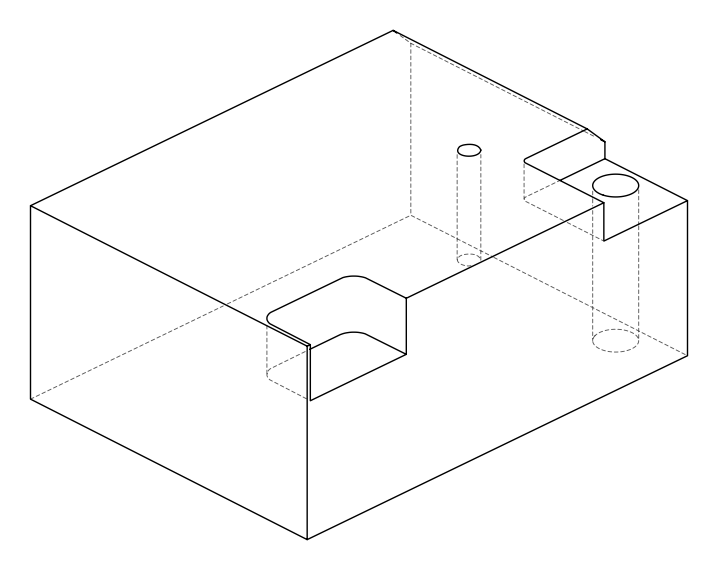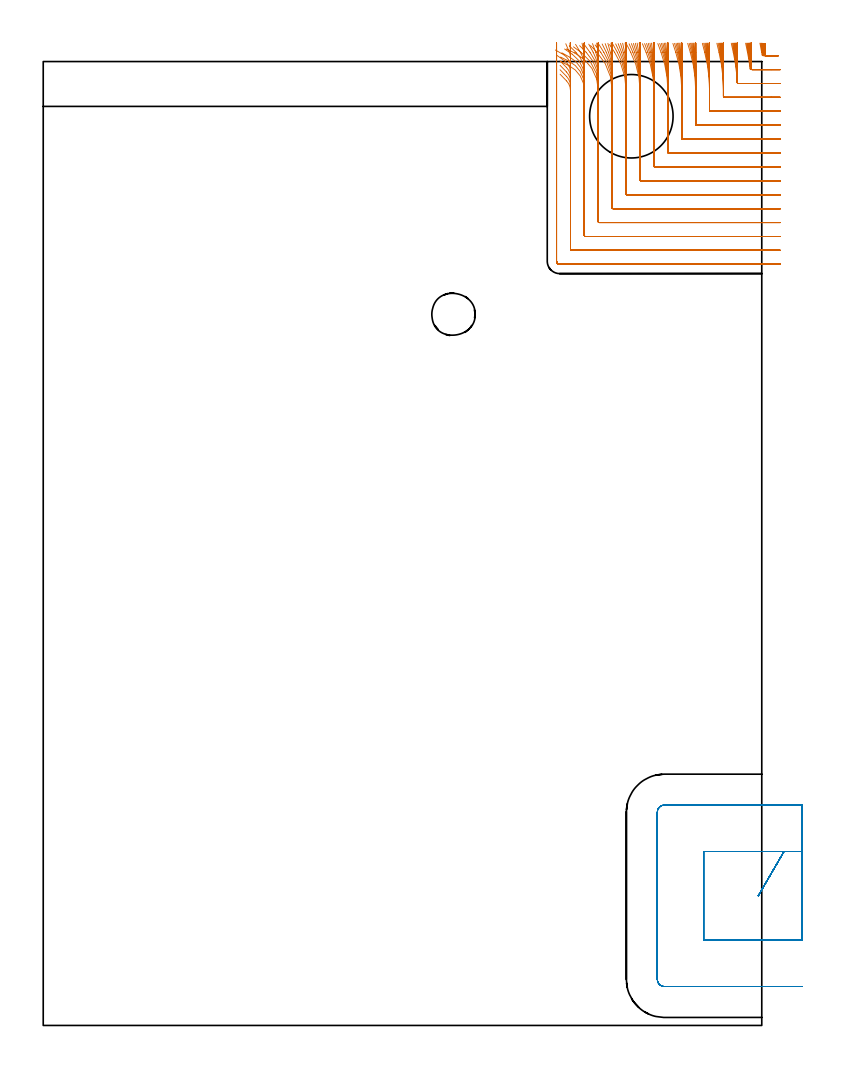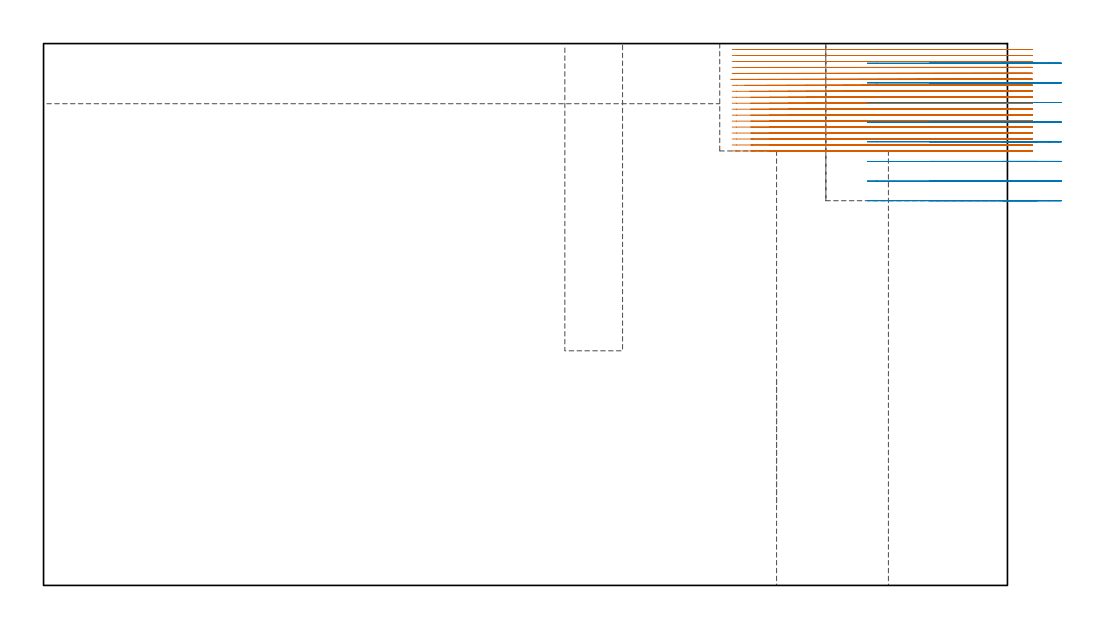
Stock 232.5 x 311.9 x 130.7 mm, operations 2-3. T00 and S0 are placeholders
(PLAN: 6 operations, 5 tool changes, 67 min)
(1 AREA_MILL | FG_CHAMFER_SURFACE | UGT0205_001 | 8.02 min | 17895 mm3)
(2 MILL_CORNER_NOTCH_RECTANGULAR | CORNER_NOTCH_RECTANGULAR | NXT0201_008 | Follow Part, ap 1.5, ae 75% | 50.32 min | 122480 mm3)
(3 MILL_SLOT | SLOT_PARTIAL_RECTANGULAR | UGT0201_094 | Follow Part, ap 5, ae 75% | 6.04 min | 128202 mm3)
(4 MILL_BLIND_HOLE_FROM_SOLID_MATERIAL | STEP1POCKET | NXT0201_010 | Spiral | 1.83 min | 11246 mm3)
(5 BORE_BLIND_HOLE | STEP1POCKET | UGT0332_073 | 0.31 min | 0 mm3)
(6 INDEXABLE_INSERT_DRILL_THROUGH_HOLE_FROM_SOLID | STEP1HOLE | NXT0302_025 | 0.44 min | 59975 mm3)
(TOOL UGT0205_001 | Chamfer Mill 20 x 3 x 45 deg. | D20 FL50 Z2)
(TOOL NXT0201_008 | ENDMILL 6mm [2P460-0600-NA 1630] | D6 FL26 Z6)
(TOOL UGT0201_094 | End mill 20 mm | D20 FL38 Z4)
(TOOL NXT0201_010 | ENDMILL 10mm [2P460-1000-NA 1630] | D10 FL30 Z6)
(TOOL UGT0332_073 | 13.8 mm Rough Boring Bar | D13.8)
(TOOL NXT0302_025 | Index. Insert Drill 27mm [880-D2700L32-05] | D27 PA176 FL135 Z2)
(OP 2 MILL_CORNER_NOTCH_RECTANGULAR)
G17 G21 G94 G90
T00 M6
G54
G17 G0 G90 X231.904 Y317.849 S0 M3
G43 Z140.7 H1
Z129.261
G94 G1 X232.454 Y314.9 F250.
G2 X232.608 Y314.045 R67.5
G3 X232.899 Y313.8 R0.3
G1 X234.822
X237.822
G0 Z140.7
X227.281 Y317.841
Z129.261
G1 X227.871 Y314.9
G2 X228.705 Y309.562 R63. F500.
G3 X228.998 Y309.3 R0.3
G1 X235.5
X238.5 F250.
G0 Z140.7
X222.639 Y317.832
Z129.261
G1 X223.274 Y314.9
G2 X224.544 Y305.083 R58.5 F500.
G3 X224.839 Y304.8 R0.3
G1 X235.5
X238.5 F250.
G0 Z140.7
X217.972 Y317.82
Z129.261
G1 X218.66 Y314.9
G2 X220.1 Y302.515 R54. F500.
G1 Y300.596
G3 X220.396 Y300.3 R0.3
G1 X235.5
X238.5 F250.
G0 Z140.7
X213.275 Y317.805
Z129.261
G1 X214.026 Y314.9
G2 X215.6 Y302.515 R49.5 F500.
G1 Y296.096
G3 X215.896 Y295.8 R0.3
G1 X235.5
X238.5 F250.
G0 Z140.7
X208.536 Y317.784
Z129.261
G1 X209.362 Y314.9
G2 X211.1 Y302.515 R45. F500.
G1 Y291.597
G3 X211.397 Y291.3 R0.3
G1 X235.5
X238.5 F250.
G0 Z140.7
X203.742 Y317.756
Z129.261
G1 X204.66 Y314.9
G2 X206.6 Y302.515 R40.5 F500.
G1 Y287.097
G3 X206.897 Y286.8 R0.3
G1 X235.5
X238.5 F250.
G0 Z140.7
X198.87 Y317.717
Z129.261
G1 X199.902 Y314.9
G2 X202.1 Y302.515 R36. F500.
G1 Y282.597
G3 X202.397 Y282.3 R0.3
G1 X235.5
X238.5 F250.
G0 Z140.7
X193.883 Y317.658
Z129.261
G1 X195.063 Y314.9
G2 X197.6 Y302.515 R31.5 F500.
G1 Y278.097
G3 X197.897 Y277.8 R0.3
G1 X235.5
X238.5 F250.
G0 Z140.7
X188.716 Y317.566
Z129.261
G1 X190.092 Y314.9
G2 X193.1 Y302.515 R27. F500.
G1 Y273.597
G3 X193.397 Y273.3 R0.3
G1 X235.5
X238.5 F250.
G0 Z140.7
X183.233 Y317.405
Z129.261
G1 X184.884 Y314.9
G2 X188.6 Y302.515 R22.5 F500.
G1 Y269.097
G3 X188.897 Y268.8 R0.3
G1 X235.5
X238.5 F250.
G0 Z140.7
X177.097 Y317.077
Z129.261
G1 X179.162 Y314.9
G2 X184.1 Y302.515 R18. F500.
G1 Y264.597
G3 X184.397 Y264.3 R0.3
G1 X235.5
X238.5 F250.
G0 Z140.7
X169.259 Y315.978
Z129.261
G1 X171.962 Y314.676
G2 X179.6 Y302.515 R13.5 F500.
G1 Y260.098
G3 X179.898 Y259.8 R0.3
G1 X235.5
X238.5 F250.
G0 Z140.7
X167.413 Y311.91
Z129.261
G1 X170.1 Y310.577
G2 X175.1 Y302.515 R9. F500.
G1 Y255.598
G3 X175.398 Y255.3 R0.3
G1 X235.5
X238.5 F250.
G0 Z140.7
X167.24 Y307.802
Z129.261
G1 X169.329 Y305.649
G2 X170.6 Y302.515 R4.5 F500.
G1 Y251.098
G3 X170.898 Y250.8 R0.3
G1 X235.5
X238.5 F250.
G0 Z140.7
X166.1 Y305.515
Z129.261
G1 Y302.515
Y247.3 F500.
G3 X167.1 Y246.3 R1.
G1 X235.5
X238.5 F250.
G0 Z140.7
X232.222 Y317.853
Z127.822
G1 X232.708 Y314.893
G2 X232.841 Y314.051 R67.5
G3 X233.133 Y313.8 R0.3
G1 X234.822
X237.822
G0 Z140.7
X227.621 Y317.854
Z127.822
G1 X228.142 Y314.9
G2 X228.85 Y309.569 R63. F500.
G3 X229.144 Y309.3 R0.3
G1 X235.5
X238.5 F250.
G0 Z140.7
X223.006 Y317.847
Z127.822
G1 X223.567 Y314.9
G2 X224.589 Y305.09 R58.5 F500.
G3 X224.885 Y304.8 R0.3
G1 X235.5
X238.5 F250.
G0 Z140.7
X218.372 Y317.838
Z127.822
G1 X218.98 Y314.9
G2 X220.1 Y303.957 R54. F500.
G1 Y300.596
G3 X220.396 Y300.3 R0.3
G1 X235.5
X238.5 F250.
G0 Z140.7
X213.712 Y317.826
Z127.822
G1 X214.375 Y314.9
G2 X215.6 Y303.957 R49.5 F500.
G1 Y296.096
G3 X215.896 Y295.8 R0.3
G1 X235.5
X238.5 F250.
G0 Z140.7
X209.02 Y317.81
Z127.822
G1 X209.749 Y314.9
G2 X211.1 Y303.957 R45. F500.
G1 Y291.597
G3 X211.397 Y291.3 R0.3
G1 X235.5
X238.5 F250.
G0 Z140.7
X204.283 Y317.788
Z127.822
G1 X205.094 Y314.9
G2 X206.6 Y303.957 R40.5 F500.
G1 Y287.097
G3 X206.897 Y286.8 R0.3
G1 X235.5
X238.5 F250.
G0 Z140.7
X199.485 Y317.758
Z127.822
G1 X200.397 Y314.9
G2 X202.1 Y303.957 R36. F500.
G1 Y282.597
G3 X202.397 Y282.3 R0.3
G1 X235.5
X238.5 F250.
G0 Z140.7
X194.596 Y317.713
Z127.822
G1 X195.638 Y314.9
G2 X197.6 Y303.957 R31.5 F500.
G1 Y278.097
G3 X197.897 Y277.8 R0.3
G1 X235.5
X238.5 F250.
G0 Z140.7
X189.567 Y317.643
Z127.822
G1 X190.783 Y314.9
G2 X193.1 Y303.957 R27. F500.
G1 Y273.597
G3 X193.397 Y273.3 R0.3
G1 X235.5
X238.5 F250.
G0 Z140.7
X184.301 Y317.521
Z127.822
G1 X185.76 Y314.9
G2 X188.6 Y303.957 R22.5 F500.
G1 Y269.097
G3 X188.897 Y268.8 R0.3
G1 X235.5
X238.5 F250.
G0 Z140.7
X178.568 Y317.282
Z127.822
G1 X180.392 Y314.9
G2 X184.1 Y303.957 R18. F500.
G1 Y264.597
G3 X184.397 Y264.3 R0.3
G1 X235.5
X238.5 F250.
G0 Z140.7
X171.574 Y316.657
Z127.822
G1 X174.006 Y314.9
G2 X179.6 Y303.957 R13.5 F500.
G1 Y260.098
G3 X179.898 Y259.8 R0.3
G1 X235.5
X238.5 F250.
G0 Z140.7
X167.415 Y313.352
Z127.822
G1 X170.102 Y312.018
G2 X175.1 Y303.957 R9. F500.
G1 Y255.598
G3 X175.398 Y255.3 R0.3
G1 X235.5
X238.5 F250.
G0 Z140.7
X167.238 Y309.244
Z127.822
G1 X169.328 Y307.092
G2 X170.6 Y303.957 R4.5 F500.
G1 Y251.098
G3 X170.898 Y250.8 R0.3
G1 X235.5
X238.5 F250.
G0 Z140.7
X166.1 Y306.957
Z127.822
G1 Y303.957
Y247.3 F500.
G3 X167.1 Y246.3 R1.
G1 X235.5
X238.5 F250.
G0 Z140.7
X232.511 Y317.839
Z126.383
G1 X232.932 Y314.869
G2 X233.042 Y314.057 R67.5
G3 X233.334 Y313.8 R0.3
G1 X234.822
X237.822
G0 Z140.7
X227.926 Y317.866
Z126.383
G1 X228.379 Y314.9
G2 X228.961 Y309.576 R63. F500.
G3 X229.256 Y309.3 R0.3
G1 X235.5
X238.5 F250.
G0 Z140.7
X223.335 Y317.86
Z126.383
G1 X223.822 Y314.9
G2 X224.6 Y305.393 R58.5 F500.
G1 Y305.096
G3 X224.896 Y304.8 R0.3
G1 X235.5
X238.5 F250.
G0 Z140.7
X218.728 Y317.853
Z126.383
G1 X219.257 Y314.9
G2 X220.1 Y305.393 R54. F500.
G1 Y300.596
G3 X220.396 Y300.3 R0.3
G1 X235.5
X238.5 F250.
G0 Z140.7
X214.102 Y317.844
Z126.383
G1 X214.679 Y314.9
G2 X215.6 Y305.393 R49.5 F500.
G1 Y296.096
G3 X215.896 Y295.8 R0.3
G1 X235.5
X238.5 F250.
G0 Z140.7
X209.451 Y317.832
Z126.383
G1 X210.084 Y314.9
G2 X211.1 Y305.393 R45. F500.
G1 Y291.597
G3 X211.397 Y291.3 R0.3
G1 X235.5
X238.5 F250.
G0 Z140.7
X204.764 Y317.816
Z126.383
G1 X205.468 Y314.9
G2 X206.6 Y305.393 R40.5 F500.
G1 Y287.097
G3 X206.897 Y286.8 R0.3
G1 X235.5
X238.5 F250.
G0 Z140.7
X200.03 Y317.794
Z126.383
G1 X200.822 Y314.9
G2 X202.1 Y305.393 R36. F500.
G1 Y282.597
G3 X202.397 Y282.3 R0.3
G1 X235.5
X238.5 F250.
G0 Z140.7
X195.226 Y317.76
Z126.383
G1 X196.131 Y314.9
G2 X197.6 Y305.393 R31.5 F500.
G1 Y278.097
G3 X197.897 Y277.8 R0.3
G1 X235.5
X238.5 F250.
G0 Z140.7
X190.315 Y317.708
Z126.383
G1 X191.371 Y314.9
G2 X193.1 Y305.393 R27. F500.
G1 Y273.597
G3 X193.397 Y273.3 R0.3
G1 X235.5
X238.5 F250.
G0 Z140.7
X185.225 Y317.619
Z126.383
G1 X186.493 Y314.9
G2 X188.6 Y305.393 R22.5 F500.
G1 Y269.097
G3 X188.897 Y268.8 R0.3
G1 X235.5
X238.5 F250.
G0 Z140.7
X179.8 Y317.447
Z126.383
G1 X181.385 Y314.9
G2 X184.1 Y305.393 R18. F500.
G1 Y264.597
G3 X184.397 Y264.3 R0.3
G1 X235.5
X238.5 F250.
G0 Z140.7
X173.573 Y317.03
Z126.383
G1 X175.685 Y314.9
G2 X179.6 Y305.393 R13.5 F500.
G1 Y260.098
G3 X179.898 Y259.8 R0.3
G1 X235.5
X238.5 F250.
G0 Z140.7
X167.807 Y314.725
Z126.383
G1 X170.436 Y313.28
G2 X175.1 Y305.393 R9. F500.
G1 Y255.598
G3 X175.398 Y255.3 R0.3
G1 X235.5
X238.5 F250.
G0 Z140.7
X167.238 Y310.681
Z126.383
G1 X169.328 Y308.529
G2 X170.6 Y305.393 R4.5 F500.
G1 Y251.098
G3 X170.898 Y250.8 R0.3
G1 X235.5
X238.5 F250.
G0 Z140.7
X166.1 Y308.393
Z126.383
G1 Y305.393
Y247.3 F500.
G3 X167.1 Y246.3 R1.
G1 X235.5
X238.5 F250.
G0 Z140.7
X232.769 Y317.813
Z124.944
G1 X233.124 Y314.834
G2 X233.212 Y314.064 R67.5
G3 X233.505 Y313.8 R0.3
G1 X234.822
X237.822
G0 Z140.7
X228.198 Y317.875
Z124.944
G1 X228.582 Y314.9
G2 X229.04 Y309.583 R63. F500.
G3 X229.335 Y309.3 R0.3
G1 X235.5
X238.5 F250.
G0 Z140.7
X223.628 Y317.871
Z124.944
G1 X224.042 Y314.9
G2 X224.6 Y306.836 R58.5 F500.
G1 Y305.096
G3 X224.896 Y304.8 R0.3
G1 X235.5
X238.5 F250.
G0 Z140.7
X219.046 Y317.866
Z124.944
G1 X219.494 Y314.9
G2 X220.1 Y306.836 R54. F500.
G1 Y300.596
G3 X220.396 Y300.3 R0.3
G1 X235.5
X238.5 F250.
G0 Z140.7
X214.45 Y317.86
Z124.944
G1 X214.939 Y314.9
G2 X215.6 Y306.836 R49.5 F500.
G1 Y296.096
G3 X215.896 Y295.8 R0.3
G1 X235.5
X238.5 F250.
G0 Z140.7
X209.834 Y317.851
Z124.944
G1 X210.372 Y314.9
G2 X211.1 Y306.836 R45. F500.
G1 Y291.597
G3 X211.397 Y291.3 R0.3
G1 X235.5
X238.5 F250.
G0 Z140.7
X205.192 Y317.84
Z124.944
G1 X205.789 Y314.9
G2 X206.6 Y306.836 R40.5 F500.
G1 Y287.097
G3 X206.897 Y286.8 R0.3
G1 X235.5
X238.5 F250.
G0 Z140.7
X200.513 Y317.824
Z124.944
G1 X201.185 Y314.9
G2 X202.1 Y306.836 R36. F500.
G1 Y282.597
G3 X202.397 Y282.3 R0.3
G1 X235.5
X238.5 F250.
G0 Z140.7
X195.782 Y317.8
Z124.944
G1 X196.55 Y314.9
G2 X197.6 Y306.836 R31.5 F500.
G1 Y278.097
G3 X197.897 Y277.8 R0.3
G1 X235.5
X238.5 F250.
G0 Z140.7
X190.972 Y317.763
Z124.944
G1 X191.868 Y314.9
G2 X193.1 Y306.836 R27. F500.
G1 Y273.597
G3 X193.397 Y273.3 R0.3
G1 X235.5
X238.5 F250.
G0 Z140.7
X186.03 Y317.701
Z124.944
G1 X187.105 Y314.9
G2 X188.6 Y306.836 R22.5 F500.
G1 Y269.097
G3 X188.897 Y268.8 R0.3
G1 X235.5
X238.5 F250.
G0 Z140.7
X180.849 Y317.582
Z124.944
G1 X182.193 Y314.9
G2 X184.1 Y306.836 R18. F500.
G1 Y264.597
G3 X184.397 Y264.3 R0.3
G1 X235.5
X238.5 F250.
G0 Z140.7
X175.135 Y317.306
Z124.944
G1 X176.927 Y314.9
G2 X179.6 Y306.836 R13.5 F500.
G1 Y260.098
G3 X179.898 Y259.8 R0.3
G1 X235.5
X238.5 F250.
G0 Z140.7
X168.704 Y315.958
Z124.944
G1 X171.181 Y314.265
G2 X175.1 Y306.836 R9. F500.
G1 Y255.598
G3 X175.398 Y255.3 R0.3
G1 X235.5
X238.5 F250.
G0 Z140.7
X167.207 Y312.13
Z124.944
G1 X169.31 Y309.99
G2 X170.6 Y306.836 R4.5 F500.
G1 Y251.098
G3 X170.898 Y250.8 R0.3
G1 X235.5
X238.5 F250.
G0 Z140.7
X166.1 Y309.836
Z124.944
G1 Y306.836
Y247.3 F500.
G3 X167.1 Y246.3 R1.
G1 X235.5
X238.5 F250.
G0 Z140.7
X233.018 Y317.778
Z123.505
G1 X233.3 Y314.791
G2 X233.365 Y314.071 R67.5
G3 X233.659 Y313.8 R0.3
G1 X234.822
X237.822
G0 Z140.7
X228.46 Y317.884
Z123.505
G1 X228.768 Y314.9
G2 X229.089 Y309.59 R63. F500.
G3 X229.385 Y309.3 R0.3
G1 X235.5
X238.5 F250.
G0 Z140.7
X223.911 Y317.882
Z123.505
G1 X224.242 Y314.9
G2 X224.6 Y308.439 R58.5 F500.
G1 Y305.096
G3 X224.896 Y304.8 R0.3
G1 X235.5
X238.5 F250.
G0 Z140.7
X219.353 Y317.878
Z123.505
G1 X219.712 Y314.9
G2 X220.1 Y308.439 R54. F500.
G1 Y300.596
G3 X220.396 Y300.3 R0.3
G1 X235.5
X238.5 F250.
G0 Z140.7
X214.785 Y317.874
Z123.505
G1 X215.177 Y314.9
G2 X215.6 Y308.439 R49.5 F500.
G1 Y296.096
G3 X215.896 Y295.8 R0.3
G1 X235.5
X238.5 F250.
G0 Z140.7
X210.203 Y317.869
Z123.505
G1 X210.634 Y314.9
G2 X211.1 Y308.439 R45. F500.
G1 Y291.597
G3 X211.397 Y291.3 R0.3
G1 X235.5
X238.5 F250.
G0 Z140.7
X205.603 Y317.862
Z123.505
G1 X206.081 Y314.9
G2 X206.6 Y308.439 R40.5 F500.
G1 Y287.097
G3 X206.897 Y286.8 R0.3
G1 X235.5
X238.5 F250.
G0 Z140.7
X200.977 Y317.851
Z123.505
G1 X201.516 Y314.9
G2 X202.1 Y308.439 R36. F500.
G1 Y282.597
G3 X202.397 Y282.3 R0.3
G1 X235.5
X238.5 F250.
G0 Z140.7
X196.315 Y317.836
Z123.505
G1 X196.93 Y314.9
G2 X197.6 Y308.439 R31.5 F500.
G1 Y278.097
G3 X197.897 Y277.8 R0.3
G1 X235.5
X238.5 F250.
G0 Z140.7
X191.598 Y317.813
Z123.505
G1 X192.316 Y314.9
G2 X193.1 Y308.439 R27. F500.
G1 Y273.597
G3 X193.397 Y273.3 R0.3
G1 X235.5
X238.5 F250.
G0 Z140.7
X186.791 Y317.774
Z123.505
G1 X187.652 Y314.9
G2 X188.6 Y308.439 R22.5 F500.
G1 Y269.097
G3 X188.897 Y268.8 R0.3
G1 X235.5
X238.5 F250.
G0 Z140.7
X181.824 Y317.7
Z123.505
G1 X182.901 Y314.9
G2 X184.1 Y308.439 R18. F500.
G1 Y264.597
G3 X184.397 Y264.3 R0.3
G1 X235.5
X238.5 F250.
G0 Z140.7
X176.518 Y317.534
Z123.505
G1 X177.954 Y314.9
G2 X179.6 Y308.439 R13.5 F500.
G1 Y260.098
G3 X179.898 Y259.8 R0.3
G1 X235.5
X238.5 F250.
G0 Z140.7
X170.212 Y316.989
Z123.505
G1 X172.366 Y314.9
G2 X175.1 Y308.439 R9. F500.
G1 Y255.598
G3 X175.398 Y255.3 R0.3
G1 X235.5
X238.5 F250.
G0 Z140.7
X166.304 Y313.844
Z123.505
G1 X168.736 Y312.087
G2 X170.6 Y308.439 R4.5 F500.
G1 Y251.098
G3 X170.898 Y250.8 R0.3
G1 X235.5
X238.5 F250.
G0 Z140.7
X166.1 Y311.439
Z123.505
G1 Y308.439
Y247.3 F500.
G3 X167.1 Y246.3 R1.
G1 X235.5
X238.5 F250.
G0 Z140.7
X233.249 Y317.739
Z122.067
G1 X233.449 Y314.746
G2 X233.491 Y314.079 R67.5
G3 X233.786 Y313.8 R0.3
G1 X234.822
X237.822
G0 Z140.7
X228.706 Y317.892
Z122.067
G1 X228.927 Y314.9
G2 X229.1 Y310.24 R63. F500.
G1 Y309.596
G3 X229.396 Y309.3 R0.3
G1 X235.5
X238.5 F250.
G0 Z140.7
X224.175 Y317.89
Z122.067
G1 X224.414 Y314.9
G2 X224.6 Y310.24 R58.5 F500.
G1 Y305.096
G3 X224.896 Y304.8 R0.3
G1 X235.5
X238.5 F250.
G0 Z140.7
X219.64 Y317.889
Z122.067
G1 X219.899 Y314.9
G2 X220.1 Y310.24 R54. F500.
G1 Y300.596
G3 X220.396 Y300.3 R0.3
G1 X235.5
X238.5 F250.
G0 Z140.7
X215.098 Y317.887
Z122.067
G1 X215.38 Y314.9
G2 X215.6 Y310.24 R49.5 F500.
G1 Y296.096
G3 X215.896 Y295.8 R0.3
G1 X235.5
X238.5 F250.
G0 Z140.7
X210.547 Y317.884
Z122.067
G1 X210.858 Y314.9
G2 X211.1 Y310.24 R45. F500.
G1 Y291.597
G3 X211.397 Y291.3 R0.3
G1 X235.5
X238.5 F250.
G0 Z140.7
X205.986 Y317.88
Z122.067
G1 X206.331 Y314.9
G2 X206.6 Y310.24 R40.5 F500.
G1 Y287.097
G3 X206.897 Y286.8 R0.3
G1 X235.5
X238.5 F250.
G0 Z140.7
X201.409 Y317.875
Z122.067
G1 X201.797 Y314.9
G2 X202.1 Y310.24 R36. F500.
G1 Y282.597
G3 X202.397 Y282.3 R0.3
G1 X235.5
X238.5 F250.
G0 Z140.7
X196.81 Y317.867
Z122.067
G1 X197.253 Y314.9
G2 X197.6 Y310.24 R31.5 F500.
G1 Y278.097
G3 X197.897 Y277.8 R0.3
G1 X235.5
X238.5 F250.
G0 Z140.7
X192.177 Y317.855
Z122.067
G1 X192.695 Y314.9
G2 X193.1 Y310.24 R27. F500.
G1 Y273.597
G3 X193.397 Y273.3 R0.3
G1 X235.5
X238.5 F250.
G0 Z140.7
X187.491 Y317.835
Z122.067
G1 X188.112 Y314.9
G2 X188.6 Y310.24 R22.5 F500.
G1 Y269.097
G3 X188.897 Y268.8 R0.3
G1 X235.5
X238.5 F250.
G0 Z140.7
X182.71 Y317.798
Z122.067
G1 X183.486 Y314.9
G2 X184.1 Y310.24 R18. F500.
G1 Y264.597
G3 X184.397 Y264.3 R0.3
G1 X235.5
X238.5 F250.
G0 Z140.7
X177.735 Y317.716
Z122.067
G1 X178.77 Y314.9
G2 X179.6 Y310.24 R13.5 F500.
G1 Y260.098
G3 X179.898 Y259.8 R0.3
G1 X235.5
X238.5 F250.
G0 Z140.7
X172.246 Y317.467
Z122.067
G1 X173.8 Y314.9
G2 X175.1 Y310.24 R9. F500.
G1 Y255.598
G3 X175.398 Y255.3 R0.3
G1 X235.5
X238.5 F250.
G0 Z140.7
X165.712 Y315.634
Z122.067
G1 X168.321 Y314.154
G2 X170.6 Y310.24 R4.5 F500.
G1 Y251.098
G3 X170.898 Y250.8 R0.3
G1 X235.5
X238.5 F250.
G0 Z140.7
X166.1 Y313.24
Z122.067
G1 Y310.24
Y247.3 F500.
G3 X167.1 Y246.3 R1.
G1 X235.5
X238.5 F250.
G0 Z140.7
X233.514 Y317.697
Z120.628
G1 X233.582 Y314.698
G2 X233.594 Y314.092 R67.5
G3 X233.889 Y313.8 R0.3
G1 X234.822
X237.822
G0 Z140.7
X228.993 Y317.899
Z120.628
G1 X229.076 Y314.9
G2 X229.1 Y313.156 R63. F500.
G1 Y309.596
G3 X229.396 Y309.3 R0.3
G1 X235.5
X238.5 F250.
G0 Z140.7
X224.485 Y317.899
Z120.628
G1 X224.574 Y314.9
G2 X224.6 Y313.156 R58.5 F500.
G1 Y305.096
G3 X224.896 Y304.8 R0.3
G1 X235.5
X238.5 F250.
G0 Z140.7
X219.975 Y317.898
Z120.628
G1 X220.072 Y314.9
G2 X220.1 Y313.156 R54. F500.
G1 Y300.596
G3 X220.396 Y300.3 R0.3
G1 X235.5
X238.5 F250.
G0 Z140.7
X215.464 Y317.898
Z120.628
G1 X215.569 Y314.9
G2 X215.6 Y313.156 R49.5 F500.
G1 Y296.096
G3 X215.896 Y295.8 R0.3
G1 X235.5
X238.5 F250.
G0 Z140.7
X210.95 Y317.898
Z120.628
G1 X211.066 Y314.9
G2 X211.1 Y313.156 R45. F500.
G1 Y291.597
G3 X211.397 Y291.3 R0.3
G1 X235.5
X238.5 F250.
G0 Z140.7
X206.433 Y317.897
Z120.628
G1 X206.562 Y314.9
G2 X206.6 Y313.156 R40.5 F500.
G1 Y287.097
G3 X206.897 Y286.8 R0.3
G1 X235.5
X238.5 F250.
G0 Z140.7
X201.912 Y317.896
Z120.628
G1 X202.058 Y314.9
G2 X202.1 Y313.156 R36. F500.
G1 Y282.597
G3 X202.397 Y282.3 R0.3
G1 X235.5
X238.5 F250.
G0 Z140.7
X197.386 Y317.895
Z120.628
G1 X197.552 Y314.9
G2 X197.6 Y313.156 R31.5 F500.
G1 Y278.097
G3 X197.897 Y277.8 R0.3
G1 X235.5
X238.5 F250.
G0 Z140.7
X192.85 Y317.894
Z120.628
G1 X193.044 Y314.9
G2 X193.1 Y313.156 R27. F500.
G1 Y273.597
G3 X193.397 Y273.3 R0.3
G1 X235.5
X238.5 F250.
G0 Z140.7
X188.3 Y317.891
Z120.628
G1 X188.532 Y314.9
G2 X188.6 Y313.156 R22.5 F500.
G1 Y269.097
G3 X188.897 Y268.8 R0.3
G1 X235.5
X238.5 F250.
G0 Z140.7
X183.725 Y317.886
Z120.628
G1 X184.015 Y314.9
G2 X184.1 Y313.156 R18. F500.
G1 Y264.597
G3 X184.397 Y264.3 R0.3
G1 X235.5
X238.5 F250.
G0 Z140.7
X179.099 Y317.875
Z120.628
G1 X179.487 Y314.9
G2 X179.6 Y313.156 R13.5 F500.
G1 Y260.098
G3 X179.898 Y259.8 R0.3
G1 X235.5
X238.5 F250.
G0 Z140.7
X174.348 Y317.843
Z120.628
G1 X174.929 Y314.9
G2 X175.1 Y313.156 R9. F500.
G1 Y255.598
G3 X175.398 Y255.3 R0.3
G1 X235.5
X238.5 F250.
G0 Z140.7
X169.086 Y317.665
Z120.628
G1 X170.248 Y314.9
G2 X170.6 Y313.156 R4.5 F500.
G1 Y251.098
G3 X170.898 Y250.8 R0.3
G1 X235.5
X238.5 F250.
G0 Z140.7
X166.1 Y316.156
Z120.628
G1 Y313.156
Y247.3 F500.
G3 X167.1 Y246.3 R1.
G1 X235.5
X238.5 F250.
G0 Z140.7
X233.597 Y317.691
Z119.189
G1 X233.6 Y314.691
Y314.628
Y314.096
G3 X233.896 Y313.8 R0.3
G1 X234.822
X237.822
G0 Z140.7
X229.086 Y317.9
Z119.189
G1 X229.099 Y314.9
X229.1 Y314.628 F500.
Y309.596
G3 X229.396 Y309.3 R0.3
G1 X235.5
X238.5 F250.
G0 Z140.7
X224.585 Y317.9
Z119.189
G1 X224.599 Y314.9
X224.6 Y314.628 F500.
Y305.096
G3 X224.896 Y304.8 R0.3
G1 X235.5
X238.5 F250.
G0 Z140.7
X220.084 Y317.9
Z119.189
G1 X220.099 Y314.9
X220.1 Y314.628 F500.
Y300.596
G3 X220.396 Y300.3 R0.3
G1 X235.5
X238.5 F250.
G0 Z140.7
X215.583 Y317.9
Z119.189
G1 X215.599 Y314.9
X215.6 Y314.628 F500.
Y296.096
G3 X215.896 Y295.8 R0.3
G1 X235.5
X238.5 F250.
G0 Z140.7
X211.081 Y317.9
Z119.189
G1 X211.099 Y314.9
X211.1 Y314.628 F500.
Y291.597
G3 X211.397 Y291.3 R0.3
G1 X235.5
X238.5 F250.
G0 Z140.7
X206.579 Y317.9
Z119.189
G1 X206.599 Y314.9
X206.6 Y314.628 F500.
Y287.097
G3 X206.897 Y286.8 R0.3
G1 X235.5
X238.5 F250.
G0 Z140.7
X202.076 Y317.9
Z119.189
G1 X202.099 Y314.9
G2 X202.1 Y314.628 R36. F500.
G1 Y282.597
G3 X202.397 Y282.3 R0.3
G1 X235.5
X238.5 F250.
G0 Z140.7
X197.573 Y317.9
Z119.189
G1 X197.599 Y314.9
G2 X197.6 Y314.628 R31.5 F500.
G1 Y278.097
G3 X197.897 Y277.8 R0.3
G1 X235.5
X238.5 F250.
G0 Z140.7
X193.068 Y317.9
Z119.189
G1 X193.099 Y314.9
G2 X193.1 Y314.628 R27. F500.
G1 Y273.597
G3 X193.397 Y273.3 R0.3
G1 X235.5
X238.5 F250.
G0 Z140.7
X188.562 Y317.9
Z119.189
G1 X188.598 Y314.9
G2 X188.6 Y314.628 R22.5 F500.
G1 Y269.097
G3 X188.897 Y268.8 R0.3
G1 X235.5
X238.5 F250.
G0 Z140.7
X184.053 Y317.9
Z119.189
G1 X184.098 Y314.9
G2 X184.1 Y314.628 R18. F500.
G1 Y264.597
G3 X184.397 Y264.3 R0.3
G1 X235.5
X238.5 F250.
G0 Z140.7
X179.537 Y317.899
Z119.189
G1 X179.597 Y314.9
G2 X179.6 Y314.628 R13.5 F500.
G1 Y260.098
G3 X179.898 Y259.8 R0.3
G1 X235.5
X238.5 F250.
G0 Z140.7
X175.005 Y317.899
Z119.189
G1 X175.096 Y314.9
G2 X175.1 Y314.628 R9. F500.
G1 Y255.598
G3 X175.398 Y255.3 R0.3
G1 X235.5
X238.5 F250.
G0 Z140.7
X170.41 Y317.894
Z119.189
G1 X170.592 Y314.9
G2 X170.6 Y314.628 R4.5 F500.
G1 Y251.098
G3 X170.898 Y250.8 R0.3
G1 X235.5
X238.5 F250.
G0 Z140.7
X166.1 Y317.628
Z119.189
G1 Y314.628
Y247.3 F500.
G3 X167.1 Y246.3 R1.
G1 X235.5
X238.5 F250.
G0 Z140.7
X233.6 Y317.691
Z117.75
G1 Y314.691
Y314.096
G3 X233.896 Y313.8 R0.3
G1 X234.822
X237.822
G0 Z140.7
X229.1 Y317.9
Z117.75
G1 Y314.9
Y309.596 F500.
G3 X229.396 Y309.3 R0.3
G1 X235.5
X238.5 F250.
G0 Z140.7
X224.6 Y317.9
Z117.75
G1 Y314.9
Y305.096 F500.
G3 X224.896 Y304.8 R0.3
G1 X235.5
X238.5 F250.
G0 Z140.7
X220.1 Y317.9
Z117.75
G1 Y314.9
Y300.596 F500.
G3 X220.396 Y300.3 R0.3
G1 X235.5
X238.5 F250.
G0 Z140.7
X215.6 Y317.9
Z117.75
G1 Y314.9
Y296.096 F500.
G3 X215.896 Y295.8 R0.3
G1 X235.5
X238.5 F250.
G0 Z140.7
X211.1 Y317.9
Z117.75
G1 Y314.9
Y291.597 F500.
G3 X211.397 Y291.3 R0.3
G1 X235.5
X238.5 F250.
G0 Z140.7
X206.6 Y317.9
Z117.75
G1 Y314.9
Y287.097 F500.
G3 X206.897 Y286.8 R0.3
G1 X235.5
X238.5 F250.
G0 Z140.7
X202.1 Y317.9
Z117.75
G1 Y314.9
Y282.597 F500.
G3 X202.397 Y282.3 R0.3
G1 X235.5
X238.5 F250.
G0 Z140.7
X197.6 Y317.9
Z117.75
G1 Y314.9
Y278.097 F500.
G3 X197.897 Y277.8 R0.3
G1 X235.5
X238.5 F250.
G0 Z140.7
X193.1 Y317.9
Z117.75
G1 Y314.9
Y273.597 F500.
G3 X193.397 Y273.3 R0.3
G1 X235.5
X238.5 F250.
G0 Z140.7
X188.6 Y317.9
Z117.75
G1 Y314.9
Y269.097 F500.
G3 X188.897 Y268.8 R0.3
G1 X235.5
X238.5 F250.
G0 Z140.7
X184.1 Y317.9
Z117.75
G1 Y314.9
Y264.597 F500.
G3 X184.397 Y264.3 R0.3
G1 X235.5
X238.5 F250.
G0 Z140.7
X179.6 Y317.9
Z117.75
G1 Y314.9
Y260.098 F500.
G3 X179.898 Y259.8 R0.3
G1 X235.5
X238.5 F250.
G0 Z140.7
X175.1 Y317.9
Z117.75
G1 Y314.9
Y255.598 F500.
G3 X175.398 Y255.3 R0.3
G1 X235.5
X238.5 F250.
G0 Z140.7
X170.6 Y317.9
Z117.75
G1 Y314.9
Y251.098 F500.
G3 X170.898 Y250.8 R0.3
G1 X235.5
X238.5 F250.
G0 Z140.7
X166.1 Y317.9
Z117.75
G1 Y314.9
Y247.3 F500.
G3 X167.1 Y246.3 R1.
G1 X235.5
X238.5 F250.
G0 Z140.7
X233.6 Y317.691
Z116.311
G1 Y314.691
Y314.096
G3 X233.896 Y313.8 R0.3
G1 X234.822
X237.822
G0 Z140.7
X229.1 Y317.9
Z116.311
G1 Y314.9
Y309.596 F500.
G3 X229.396 Y309.3 R0.3
G1 X235.5
X238.5 F250.
G0 Z140.7
X224.6 Y317.9
Z116.311
G1 Y314.9
Y305.096 F500.
G3 X224.896 Y304.8 R0.3
G1 X235.5
X238.5 F250.
G0 Z140.7
X220.1 Y317.9
Z116.311
G1 Y314.9
Y300.596 F500.
G3 X220.396 Y300.3 R0.3
G1 X235.5
X238.5 F250.
G0 Z140.7
X215.6 Y317.9
Z116.311
G1 Y314.9
Y296.096 F500.
G3 X215.896 Y295.8 R0.3
G1 X235.5
X238.5 F250.
G0 Z140.7
X211.1 Y317.9
Z116.311
G1 Y314.9
Y291.597 F500.
G3 X211.397 Y291.3 R0.3
G1 X235.5
X238.5 F250.
G0 Z140.7
X206.6 Y317.9
Z116.311
G1 Y314.9
Y287.097 F500.
G3 X206.897 Y286.8 R0.3
G1 X235.5
X238.5 F250.
G0 Z140.7
X202.1 Y317.9
Z116.311
G1 Y314.9
Y282.597 F500.
G3 X202.397 Y282.3 R0.3
G1 X235.5
X238.5 F250.
G0 Z140.7
X197.6 Y317.9
Z116.311
G1 Y314.9
Y278.097 F500.
G3 X197.897 Y277.8 R0.3
G1 X235.5
X238.5 F250.
G0 Z140.7
X193.1 Y317.9
Z116.311
G1 Y314.9
Y273.597 F500.
G3 X193.397 Y273.3 R0.3
G1 X235.5
X238.5 F250.
G0 Z140.7
X188.6 Y317.9
Z116.311
G1 Y314.9
Y269.097 F500.
G3 X188.897 Y268.8 R0.3
G1 X235.5
X238.5 F250.
G0 Z140.7
X184.1 Y317.9
Z116.311
G1 Y314.9
Y264.597 F500.
G3 X184.397 Y264.3 R0.3
G1 X235.5
X238.5 F250.
G0 Z140.7
X179.6 Y317.9
Z116.311
G1 Y314.9
Y260.098 F500.
G3 X179.898 Y259.8 R0.3
G1 X235.5
X238.5 F250.
G0 Z140.7
X175.1 Y317.9
Z116.311
G1 Y314.9
Y255.598 F500.
G3 X175.398 Y255.3 R0.3
G1 X235.5
X238.5 F250.
G0 Z140.7
X170.6 Y317.9
Z116.311
G1 Y314.9
Y251.098 F500.
G3 X170.898 Y250.8 R0.3
G1 X235.5
X238.5 F250.
G0 Z140.7
X166.1 Y317.9
Z116.311
G1 Y314.9
Y247.3 F500.
G3 X167.1 Y246.3 R1.
G1 X235.5
X238.5 F250.
G0 Z140.7
X233.6 Y317.691
Z114.872
G1 Y314.691
Y314.096
G3 X233.896 Y313.8 R0.3
G1 X234.822
X237.822
G0 Z140.7
X229.1 Y317.9
Z114.872
G1 Y314.9
Y309.596 F500.
G3 X229.396 Y309.3 R0.3
G1 X235.5
X238.5 F250.
G0 Z140.7
X224.6 Y317.9
Z114.872
G1 Y314.9
Y305.096 F500.
G3 X224.896 Y304.8 R0.3
G1 X235.5
X238.5 F250.
G0 Z140.7
X220.1 Y317.9
Z114.872
G1 Y314.9
Y300.596 F500.
G3 X220.396 Y300.3 R0.3
G1 X235.5
X238.5 F250.
G0 Z140.7
X215.6 Y317.9
Z114.872
G1 Y314.9
Y296.096 F500.
G3 X215.896 Y295.8 R0.3
G1 X235.5
X238.5 F250.
G0 Z140.7
X211.1 Y317.9
Z114.872
G1 Y314.9
Y291.597 F500.
G3 X211.397 Y291.3 R0.3
G1 X235.5
X238.5 F250.
G0 Z140.7
X206.6 Y317.9
Z114.872
G1 Y314.9
Y287.097 F500.
G3 X206.897 Y286.8 R0.3
G1 X235.5
X238.5 F250.
G0 Z140.7
X202.1 Y317.9
Z114.872
G1 Y314.9
Y282.597 F500.
G3 X202.397 Y282.3 R0.3
G1 X235.5
X238.5 F250.
G0 Z140.7
X197.6 Y317.9
Z114.872
G1 Y314.9
Y278.097 F500.
G3 X197.897 Y277.8 R0.3
G1 X235.5
X238.5 F250.
G0 Z140.7
X193.1 Y317.9
Z114.872
G1 Y314.9
Y273.597 F500.
G3 X193.397 Y273.3 R0.3
G1 X235.5
X238.5 F250.
G0 Z140.7
X188.6 Y317.9
Z114.872
G1 Y314.9
Y269.097 F500.
G3 X188.897 Y268.8 R0.3
G1 X235.5
X238.5 F250.
G0 Z140.7
X184.1 Y317.9
Z114.872
G1 Y314.9
Y264.597 F500.
G3 X184.397 Y264.3 R0.3
G1 X235.5
X238.5 F250.
G0 Z140.7
X179.6 Y317.9
Z114.872
G1 Y314.9
Y260.098 F500.
G3 X179.898 Y259.8 R0.3
G1 X235.5
X238.5 F250.
G0 Z140.7
X175.1 Y317.9
Z114.872
G1 Y314.9
Y255.598 F500.
G3 X175.398 Y255.3 R0.3
G1 X235.5
X238.5 F250.
G0 Z140.7
X170.6 Y317.9
Z114.872
G1 Y314.9
Y251.098 F500.
G3 X170.898 Y250.8 R0.3
G1 X235.5
X238.5 F250.
G0 Z140.7
X166.1 Y317.9
Z114.872
G1 Y314.9
Y247.3 F500.
G3 X167.1 Y246.3 R1.
G1 X235.5
X238.5 F250.
G0 Z140.7
X233.6 Y317.691
Z113.433
G1 Y314.691
Y314.096
G3 X233.896 Y313.8 R0.3
G1 X234.822
X237.822
G0 Z140.7
X229.1 Y317.9
Z113.433
G1 Y314.9
Y309.596 F500.
G3 X229.396 Y309.3 R0.3
G1 X235.5
X238.5 F250.
G0 Z140.7
X224.6 Y317.9
Z113.433
G1 Y314.9
Y305.096 F500.
G3 X224.896 Y304.8 R0.3
G1 X235.5
X238.5 F250.
G0 Z140.7
X220.1 Y317.9
Z113.433
G1 Y314.9
Y300.596 F500.
G3 X220.396 Y300.3 R0.3
G1 X235.5
X238.5 F250.
G0 Z140.7
X215.6 Y317.9
Z113.433
G1 Y314.9
Y296.096 F500.
G3 X215.896 Y295.8 R0.3
G1 X235.5
X238.5 F250.
G0 Z140.7
X211.1 Y317.9
Z113.433
G1 Y314.9
Y291.597 F500.
G3 X211.397 Y291.3 R0.3
G1 X235.5
X238.5 F250.
G0 Z140.7
X206.6 Y317.9
Z113.433
G1 Y314.9
Y287.097 F500.
G3 X206.897 Y286.8 R0.3
G1 X235.5
X238.5 F250.
G0 Z140.7
X202.1 Y317.9
Z113.433
G1 Y314.9
Y282.597 F500.
G3 X202.397 Y282.3 R0.3
G1 X235.5
X238.5 F250.
G0 Z140.7
X197.6 Y317.9
Z113.433
G1 Y314.9
Y278.097 F500.
G3 X197.897 Y277.8 R0.3
G1 X235.5
X238.5 F250.
G0 Z140.7
X193.1 Y317.9
Z113.433
G1 Y314.9
Y273.597 F500.
G3 X193.397 Y273.3 R0.3
G1 X235.5
X238.5 F250.
G0 Z140.7
X188.6 Y317.9
Z113.433
G1 Y314.9
Y269.097 F500.
G3 X188.897 Y268.8 R0.3
G1 X235.5
X238.5 F250.
G0 Z140.7
X184.1 Y317.9
Z113.433
G1 Y314.9
Y264.597 F500.
G3 X184.397 Y264.3 R0.3
G1 X235.5
X238.5 F250.
G0 Z140.7
X179.6 Y317.9
Z113.433
G1 Y314.9
Y260.098 F500.
G3 X179.898 Y259.8 R0.3
G1 X235.5
X238.5 F250.
G0 Z140.7
X175.1 Y317.9
Z113.433
G1 Y314.9
Y255.598 F500.
G3 X175.398 Y255.3 R0.3
G1 X235.5
X238.5 F250.
G0 Z140.7
X170.6 Y317.9
Z113.433
G1 Y314.9
Y251.098 F500.
G3 X170.898 Y250.8 R0.3
G1 X235.5
X238.5 F250.
G0 Z140.7
X166.1 Y317.9
Z113.433
G1 Y314.9
Y247.3 F500.
G3 X167.1 Y246.3 R1.
G1 X235.5
X238.5 F250.
G0 Z140.7
X233.6 Y317.691
Z111.994
G1 Y314.691
Y314.096
G3 X233.896 Y313.8 R0.3
G1 X234.822
X237.822
G0 Z140.7
X229.1 Y317.9
Z111.994
G1 Y314.9
Y309.596 F500.
G3 X229.396 Y309.3 R0.3
G1 X235.5
X238.5 F250.
G0 Z140.7
X224.6 Y317.9
Z111.994
G1 Y314.9
Y305.096 F500.
G3 X224.896 Y304.8 R0.3
G1 X235.5
X238.5 F250.
G0 Z140.7
X220.1 Y317.9
Z111.994
G1 Y314.9
Y300.596 F500.
G3 X220.396 Y300.3 R0.3
G1 X235.5
X238.5 F250.
G0 Z140.7
X215.6 Y317.9
Z111.994
G1 Y314.9
Y296.096 F500.
G3 X215.896 Y295.8 R0.3
G1 X235.5
X238.5 F250.
G0 Z140.7
X211.1 Y317.9
Z111.994
G1 Y314.9
Y291.597 F500.
G3 X211.397 Y291.3 R0.3
G1 X235.5
X238.5 F250.
G0 Z140.7
X206.6 Y317.9
Z111.994
G1 Y314.9
Y287.097 F500.
G3 X206.897 Y286.8 R0.3
G1 X235.5
X238.5 F250.
G0 Z140.7
X202.1 Y317.9
Z111.994
G1 Y314.9
Y282.597 F500.
G3 X202.397 Y282.3 R0.3
G1 X235.5
X238.5 F250.
G0 Z140.7
X197.6 Y317.9
Z111.994
G1 Y314.9
Y278.097 F500.
G3 X197.897 Y277.8 R0.3
G1 X235.5
X238.5 F250.
G0 Z140.7
X193.1 Y317.9
Z111.994
G1 Y314.9
Y273.597 F500.
G3 X193.397 Y273.3 R0.3
G1 X235.5
X238.5 F250.
G0 Z140.7
X188.6 Y317.9
Z111.994
G1 Y314.9
Y269.097 F500.
G3 X188.897 Y268.8 R0.3
G1 X235.5
X238.5 F250.
G0 Z140.7
X184.1 Y317.9
Z111.994
G1 Y314.9
Y264.597 F500.
G3 X184.397 Y264.3 R0.3
G1 X235.5
X238.5 F250.
G0 Z140.7
X179.6 Y317.9
Z111.994
G1 Y314.9
Y260.098 F500.
G3 X179.898 Y259.8 R0.3
G1 X235.5
X238.5 F250.
G0 Z140.7
X175.1 Y317.9
Z111.994
G1 Y314.9
Y255.598 F500.
G3 X175.398 Y255.3 R0.3
G1 X235.5
X238.5 F250.
G0 Z140.7
X170.6 Y317.9
Z111.994
G1 Y314.9
Y251.098 F500.
G3 X170.898 Y250.8 R0.3
G1 X235.5
X238.5 F250.
G0 Z140.7
X166.1 Y317.9
Z111.994
G1 Y314.9
Y247.3 F500.
G3 X167.1 Y246.3 R1.
G1 X235.5
X238.5 F250.
G0 Z140.7
X233.6 Y317.691
Z110.556
G1 Y314.691
Y314.096
G3 X233.896 Y313.8 R0.3
G1 X234.822
X237.822
G0 Z140.7
X229.1 Y317.9
Z110.556
G1 Y314.9
Y309.596 F500.
G3 X229.396 Y309.3 R0.3
G1 X235.5
X238.5 F250.
G0 Z140.7
X224.6 Y317.9
Z110.556
G1 Y314.9
Y305.096 F500.
G3 X224.896 Y304.8 R0.3
G1 X235.5
X238.5 F250.
G0 Z140.7
X220.1 Y317.9
Z110.556
G1 Y314.9
Y300.596 F500.
G3 X220.396 Y300.3 R0.3
G1 X235.5
X238.5 F250.
G0 Z140.7
X215.6 Y317.9
Z110.556
G1 Y314.9
Y296.096 F500.
G3 X215.896 Y295.8 R0.3
G1 X235.5
X238.5 F250.
G0 Z140.7
X211.1 Y317.9
Z110.556
G1 Y314.9
Y291.597 F500.
G3 X211.397 Y291.3 R0.3
G1 X235.5
X238.5 F250.
G0 Z140.7
X206.6 Y317.9
Z110.556
G1 Y314.9
Y287.097 F500.
G3 X206.897 Y286.8 R0.3
G1 X235.5
X238.5 F250.
G0 Z140.7
X202.1 Y317.9
Z110.556
G1 Y314.9
Y282.597 F500.
G3 X202.397 Y282.3 R0.3
G1 X235.5
X238.5 F250.
G0 Z140.7
X197.6 Y317.9
Z110.556
G1 Y314.9
Y278.097 F500.
G3 X197.897 Y277.8 R0.3
G1 X235.5
X238.5 F250.
G0 Z140.7
X193.1 Y317.9
Z110.556
G1 Y314.9
Y273.597 F500.
G3 X193.397 Y273.3 R0.3
G1 X235.5
X238.5 F250.
G0 Z140.7
X188.6 Y317.9
Z110.556
G1 Y314.9
Y269.097 F500.
G3 X188.897 Y268.8 R0.3
G1 X235.5
X238.5 F250.
G0 Z140.7
X184.1 Y317.9
Z110.556
G1 Y314.9
Y264.597 F500.
G3 X184.397 Y264.3 R0.3
G1 X235.5
X238.5 F250.
G0 Z140.7
X179.6 Y317.9
Z110.556
G1 Y314.9
Y260.098 F500.
G3 X179.898 Y259.8 R0.3
G1 X235.5
X238.5 F250.
G0 Z140.7
X175.1 Y317.9
Z110.556
G1 Y314.9
Y255.598 F500.
G3 X175.398 Y255.3 R0.3
G1 X235.5
X238.5 F250.
G0 Z140.7
X170.6 Y317.9
Z110.556
G1 Y314.9
Y251.098 F500.
G3 X170.898 Y250.8 R0.3
G1 X235.5
X238.5 F250.
G0 Z140.7
X166.1 Y317.9
Z110.556
G1 Y314.9
Y247.3 F500.
G3 X167.1 Y246.3 R1.
G1 X235.5
X238.5 F250.
G0 Z140.7
X233.6 Y317.691
Z109.117
G1 Y314.691
Y314.096
G3 X233.896 Y313.8 R0.3
G1 X234.822
X237.822
G0 Z140.7
X229.1 Y317.9
Z109.117
G1 Y314.9
Y309.596 F500.
G3 X229.396 Y309.3 R0.3
G1 X235.5
X238.5 F250.
G0 Z140.7
X224.6 Y317.9
Z109.117
G1 Y314.9
Y305.096 F500.
G3 X224.896 Y304.8 R0.3
G1 X235.5
X238.5 F250.
G0 Z140.7
X220.1 Y317.9
Z109.117
G1 Y314.9
Y300.596 F500.
G3 X220.396 Y300.3 R0.3
G1 X235.5
X238.5 F250.
G0 Z140.7
X215.6 Y317.9
Z109.117
G1 Y314.9
Y296.096 F500.
G3 X215.896 Y295.8 R0.3
G1 X235.5
X238.5 F250.
G0 Z140.7
X211.1 Y317.9
Z109.117
G1 Y314.9
Y291.597 F500.
G3 X211.397 Y291.3 R0.3
G1 X235.5
X238.5 F250.
G0 Z140.7
X206.6 Y317.9
Z109.117
G1 Y314.9
Y287.097 F500.
G3 X206.897 Y286.8 R0.3
G1 X235.5
X238.5 F250.
G0 Z140.7
X202.1 Y317.9
Z109.117
G1 Y314.9
Y282.597 F500.
G3 X202.397 Y282.3 R0.3
G1 X235.5
X238.5 F250.
G0 Z140.7
X197.6 Y317.9
Z109.117
G1 Y314.9
Y278.097 F500.
G3 X197.897 Y277.8 R0.3
G1 X235.5
X238.5 F250.
G0 Z140.7
X193.1 Y317.9
Z109.117
G1 Y314.9
Y273.597 F500.
G3 X193.397 Y273.3 R0.3
G1 X235.5
X238.5 F250.
G0 Z140.7
X188.6 Y317.9
Z109.117
G1 Y314.9
Y269.097 F500.
G3 X188.897 Y268.8 R0.3
G1 X235.5
X238.5 F250.
G0 Z140.7
X184.1 Y317.9
Z109.117
G1 Y314.9
Y264.597 F500.
G3 X184.397 Y264.3 R0.3
G1 X235.5
X238.5 F250.
G0 Z140.7
X179.6 Y317.9
Z109.117
G1 Y314.9
Y260.098 F500.
G3 X179.898 Y259.8 R0.3
G1 X235.5
X238.5 F250.
G0 Z140.7
X175.1 Y317.9
Z109.117
G1 Y314.9
Y255.598 F500.
G3 X175.398 Y255.3 R0.3
G1 X235.5
X238.5 F250.
G0 Z140.7
X170.6 Y317.9
Z109.117
G1 Y314.9
Y251.098 F500.
G3 X170.898 Y250.8 R0.3
G1 X235.5
X238.5 F250.
G0 Z140.7
X166.1 Y317.9
Z109.117
G1 Y314.9
Y247.3 F500.
G3 X167.1 Y246.3 R1.
G1 X235.5
X238.5 F250.
G0 Z140.7
X233.6 Y317.691
Z107.678
G1 Y314.691
Y314.096
G3 X233.896 Y313.8 R0.3
G1 X234.822
X237.822
G0 Z140.7
X229.1 Y317.9
Z107.678
G1 Y314.9
Y309.596 F500.
G3 X229.396 Y309.3 R0.3
G1 X235.5
X238.5 F250.
G0 Z140.7
X224.6 Y317.9
Z107.678
G1 Y314.9
Y305.096 F500.
G3 X224.896 Y304.8 R0.3
G1 X235.5
X238.5 F250.
G0 Z140.7
X220.1 Y317.9
Z107.678
G1 Y314.9
Y300.596 F500.
G3 X220.396 Y300.3 R0.3
G1 X235.5
X238.5 F250.
G0 Z140.7
X215.6 Y317.9
Z107.678
G1 Y314.9
Y296.096 F500.
G3 X215.896 Y295.8 R0.3
G1 X235.5
X238.5 F250.
G0 Z140.7
X211.1 Y317.9
Z107.678
G1 Y314.9
Y291.597 F500.
G3 X211.397 Y291.3 R0.3
G1 X235.5
X238.5 F250.
G0 Z140.7
X206.6 Y317.9
Z107.678
G1 Y314.9
Y287.097 F500.
G3 X206.897 Y286.8 R0.3
G1 X235.5
X238.5 F250.
G0 Z140.7
X202.1 Y317.9
Z107.678
G1 Y314.9
Y282.597 F500.
G3 X202.397 Y282.3 R0.3
G1 X235.5
X238.5 F250.
G0 Z140.7
X197.6 Y317.9
Z107.678
G1 Y314.9
Y278.097 F500.
G3 X197.897 Y277.8 R0.3
G1 X235.5
X238.5 F250.
G0 Z140.7
X193.1 Y317.9
Z107.678
G1 Y314.9
Y273.597 F500.
G3 X193.397 Y273.3 R0.3
G1 X235.5
X238.5 F250.
G0 Z140.7
X188.6 Y317.9
Z107.678
G1 Y314.9
Y269.097 F500.
G3 X188.897 Y268.8 R0.3
G1 X235.5
X238.5 F250.
G0 Z140.7
X184.1 Y317.9
Z107.678
G1 Y314.9
Y264.597 F500.
G3 X184.397 Y264.3 R0.3
G1 X235.5
X238.5 F250.
G0 Z140.7
X179.6 Y317.9
Z107.678
G1 Y314.9
Y260.098 F500.
G3 X179.898 Y259.8 R0.3
G1 X235.5
X238.5 F250.
G0 Z140.7
X175.1 Y317.9
Z107.678
G1 Y314.9
Y255.598 F500.
G3 X175.398 Y255.3 R0.3
G1 X235.5
X238.5 F250.
G0 Z140.7
X170.6 Y317.9
Z107.678
G1 Y314.9
Y251.098 F500.
G3 X170.898 Y250.8 R0.3
G1 X235.5
X238.5 F250.
G0 Z140.7
X166.1 Y317.9
Z107.678
G1 Y314.9
Y247.3 F500.
G3 X167.1 Y246.3 R1.
G1 X235.5
X238.5 F250.
G0 Z140.7
X233.6 Y317.691
Z106.239
G1 Y314.691
Y314.096
G3 X233.896 Y313.8 R0.3
G1 X234.822
X237.822
G0 Z140.7
X229.1 Y317.9
Z106.239
G1 Y314.9
Y309.596 F500.
G3 X229.396 Y309.3 R0.3
G1 X235.5
X238.5 F250.
G0 Z140.7
X224.6 Y317.9
Z106.239
G1 Y314.9
Y305.096 F500.
G3 X224.896 Y304.8 R0.3
G1 X235.5
X238.5 F250.
G0 Z140.7
X220.1 Y317.9
Z106.239
G1 Y314.9
Y300.596 F500.
G3 X220.396 Y300.3 R0.3
G1 X235.5
X238.5 F250.
G0 Z140.7
X215.6 Y317.9
Z106.239
G1 Y314.9
Y296.096 F500.
G3 X215.896 Y295.8 R0.3
G1 X235.5
X238.5 F250.
G0 Z140.7
X211.1 Y317.9
Z106.239
G1 Y314.9
Y291.597 F500.
G3 X211.397 Y291.3 R0.3
G1 X235.5
X238.5 F250.
G0 Z140.7
X206.6 Y317.9
Z106.239
G1 Y314.9
Y287.097 F500.
G3 X206.897 Y286.8 R0.3
G1 X235.5
X238.5 F250.
G0 Z140.7
X202.1 Y317.9
Z106.239
G1 Y314.9
Y282.597 F500.
G3 X202.397 Y282.3 R0.3
G1 X235.5
X238.5 F250.
G0 Z140.7
X197.6 Y317.9
Z106.239
G1 Y314.9
Y278.097 F500.
G3 X197.897 Y277.8 R0.3
G1 X235.5
X238.5 F250.
G0 Z140.7
X193.1 Y317.9
Z106.239
G1 Y314.9
Y273.597 F500.
G3 X193.397 Y273.3 R0.3
G1 X235.5
X238.5 F250.
G0 Z140.7
X188.6 Y317.9
Z106.239
G1 Y314.9
Y269.097 F500.
G3 X188.897 Y268.8 R0.3
G1 X235.5
X238.5 F250.
G0 Z140.7
X184.1 Y317.9
Z106.239
G1 Y314.9
Y264.597 F500.
G3 X184.397 Y264.3 R0.3
G1 X235.5
X238.5 F250.
G0 Z140.7
X179.6 Y317.9
Z106.239
G1 Y314.9
Y260.098 F500.
G3 X179.898 Y259.8 R0.3
G1 X235.5
X238.5 F250.
G0 Z140.7
X175.1 Y317.9
Z106.239
G1 Y314.9
Y255.598 F500.
G3 X175.398 Y255.3 R0.3
G1 X235.5
X238.5 F250.
G0 Z140.7
X170.6 Y317.9
Z106.239
G1 Y314.9
Y251.098 F500.
G3 X170.898 Y250.8 R0.3
G1 X235.5
X238.5 F250.
G0 Z140.7
X166.1 Y317.9
Z106.239
G1 Y314.9
Y247.3 F500.
G3 X167.1 Y246.3 R1.
G1 X235.5
X238.5 F250.
G0 Z140.7
X233.6 Y317.691
Z104.8
G1 Y314.691
Y314.096
G3 X233.896 Y313.8 R0.3
G1 X234.822
X237.822
G0 Z140.7
X229.1 Y317.9
Z104.8
G1 Y314.9
Y309.596 F500.
G3 X229.396 Y309.3 R0.3
G1 X235.5
X238.5 F250.
G0 Z140.7
X224.6 Y317.9
Z104.8
G1 Y314.9
Y305.096 F500.
G3 X224.896 Y304.8 R0.3
G1 X235.5
X238.5 F250.
G0 Z140.7
X220.1 Y317.9
Z104.8
G1 Y314.9
Y300.596 F500.
G3 X220.396 Y300.3 R0.3
G1 X235.5
X238.5 F250.
G0 Z140.7
X215.6 Y317.9
Z104.8
G1 Y314.9
Y296.096 F500.
G3 X215.896 Y295.8 R0.3
G1 X235.5
X238.5 F250.
G0 Z140.7
X211.1 Y317.9
Z104.8
G1 Y314.9
Y291.597 F500.
G3 X211.397 Y291.3 R0.3
G1 X235.5
X238.5 F250.
G0 Z140.7
X206.6 Y317.9
Z104.8
G1 Y314.9
Y287.097 F500.
G3 X206.897 Y286.8 R0.3
G1 X235.5
X238.5 F250.
G0 Z140.7
X202.1 Y317.9
Z104.8
G1 Y314.9
Y282.597 F500.
G3 X202.397 Y282.3 R0.3
G1 X235.5
X238.5 F250.
G0 Z140.7
X197.6 Y317.9
Z104.8
G1 Y314.9
Y278.097 F500.
G3 X197.897 Y277.8 R0.3
G1 X235.5
X238.5 F250.
G0 Z140.7
X193.1 Y317.9
Z104.8
G1 Y314.9
Y273.597 F500.
G3 X193.397 Y273.3 R0.3
G1 X235.5
X238.5 F250.
G0 Z140.7
X188.6 Y317.9
Z104.8
G1 Y314.9
Y269.097 F500.
G3 X188.897 Y268.8 R0.3
G1 X235.5
X238.5 F250.
G0 Z140.7
X184.1 Y317.9
Z104.8
G1 Y314.9
Y264.597 F500.
G3 X184.397 Y264.3 R0.3
G1 X235.5
X238.5 F250.
G0 Z140.7
X179.6 Y317.9
Z104.8
G1 Y314.9
Y260.098 F500.
G3 X179.898 Y259.8 R0.3
G1 X235.5
X238.5 F250.
G0 Z140.7
X175.1 Y317.9
Z104.8
G1 Y314.9
Y255.598 F500.
G3 X175.398 Y255.3 R0.3
G1 X235.5
X238.5 F250.
G0 Z140.7
X170.6 Y317.9
Z104.8
G1 Y314.9
Y251.098 F500.
G3 X170.898 Y250.8 R0.3
G1 X235.5
X238.5 F250.
G0 Z140.7
X166.1 Y317.9
Z104.8
G1 Y314.9
Y247.3 F500.
G3 X167.1 Y246.3 R1.
G1 X235.5
X238.5 F250.
G0 Z140.7
M5
M2
(OP 3 MILL_SLOT)
G17 G21 G94 G90
T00 M6
G54
G17 G0 G90 X245.5 Y56.3 S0 M3
G43 Z140.7 H0
Z125.962
G94 G1 X242.5 F250.
X239.707 F500.
X231.371 Y41.95
X239.707 Y56.3
X213.7
Y27.6
X242.5
X245.5 F250.
Y71.3
X242.5
X201. F500.
G3 X198.7 Y69. R2.3
G1 Y14.9
G3 X201. Y12.6 R2.3
G1 X242.5
X245.5 F250.
G0 Y56.3 Z121.225
G1 X242.5
X239.707 F500.
X231.371 Y41.95
X239.707 Y56.3
X213.7
Y27.6
X242.5
X245.5 F250.
Y71.3
X242.5
X201. F500.
G3 X198.7 Y69. R2.3
G1 Y14.9
G3 X201. Y12.6 R2.3
G1 X242.5
X245.5 F250.
G0 Y56.3 Z116.487
G1 X242.5
X239.707 F500.
X231.371 Y41.95
X239.707 Y56.3
X213.7
Y27.6
X242.5
X245.5 F250.
Y71.3
X242.5
X201. F500.
G3 X198.7 Y69. R2.3
G1 Y14.9
G3 X201. Y12.6 R2.3
G1 X242.5
X245.5 F250.
G0 Y56.3 Z111.75
G1 X242.5
X239.707 F500.
X231.371 Y41.95
X239.707 Y56.3
X213.7
Y27.6
X242.5
X245.5 F250.
Y71.3
X242.5
X201. F500.
G3 X198.7 Y69. R2.3
G1 Y14.9
G3 X201. Y12.6 R2.3
G1 X242.5
X245.5 F250.
G0 Y56.3 Z107.012
G1 X242.5
X239.707 F500.
X231.371 Y41.95
X239.707 Y56.3
X213.7
Y27.6
X242.5
X245.5 F250.
Y71.3
X242.5
X201. F500.
G3 X198.7 Y69. R2.3
G1 Y14.9
G3 X201. Y12.6 R2.3
G1 X242.5
X245.5 F250.
G0 Y56.3 Z102.275
G1 X242.5
X239.707 F500.
X231.371 Y41.95
X239.707 Y56.3
X213.7
Y27.6
X242.5
X245.5 F250.
Y71.3
X242.5
X201. F500.
G3 X198.7 Y69. R2.3
G1 Y14.9
G3 X201. Y12.6 R2.3
G1 X242.5
X245.5 F250.
G0 Y56.3 Z97.537
G1 X242.5
X239.707 F500.
X231.371 Y41.95
X239.707 Y56.3
X213.7
Y27.6
X242.5
X245.5 F250.
Y71.3
X242.5
X201. F500.
G3 X198.7 Y69. R2.3
G1 Y14.9
G3 X201. Y12.6 R2.3
G1 X242.5
X245.5 F250.
G0 Y56.3 Z92.8
G1 X242.5
X239.707 F500.
X231.371 Y41.95
X239.707 Y56.3
X213.7
Y27.6
X242.5
X245.5 F250.
Y71.3
X242.5
X201. F500.
G3 X198.7 Y69. R2.3
G1 Y14.9
G3 X201. Y12.6 R2.3
G1 X242.5
X245.5 F250.
G0 Z140.7
M5
M2
